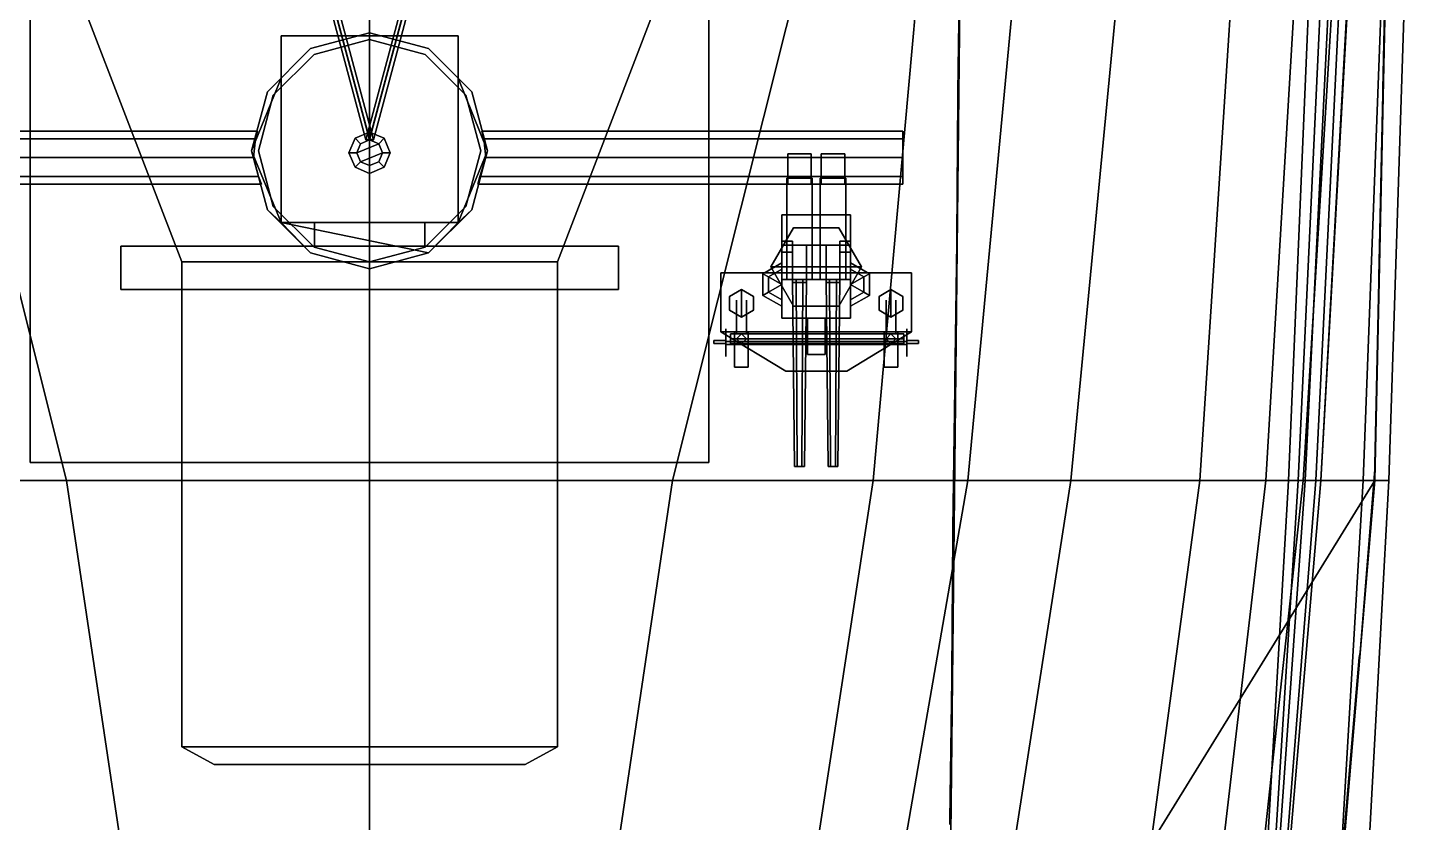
# Model space of a CAD drawing. Header units: millimetres. Extents: x -12 to 12, y -117 to 93.
# Drawn here: x -3.48 to 10.66, y -29.41 to -21.33 of the extents above; entities that cross this region are included whole.
import ezdxf

# ---------------------------------------------------------------- set-up
doc = ezdxf.new("R2010")
doc.units = ezdxf.units.MM
doc.header["$MEASUREMENT"] = 0
for name, color, linetype in [('barrel', 1, 'Continuous'), ('railings', 6, 'Continuous'), ('sleeve', 5, 'Continuous'), ('supersctucture', 3, 'Continuous'), ('turret', 2, 'Continuous')]:
    doc.layers.add(name, color=color, linetype=linetype)

msp = doc.modelspace()

# ---------------------------------------------------------------- linework, layer by layer
at = {"color": 2}
for points in [[(-5.5, -2.11, 28.78), (-5.46, -2.11, 28.74), (0, -22.46, 18.73), (-0.04, -22.47, 18.77)], [(-5.46, -2.11, 28.82), (-5.5, -2.11, 28.78), (-0.04, -22.47, 18.77), (0, -22.47, 18.81)], [(-5.46, -2.11, 28.74), (-5.42, -2.11, 28.78), (0.04, -22.47, 18.77), (0, -22.46, 18.73)], [(-5.42, -2.11, 28.78), (-5.46, -2.11, 28.82), (0, -22.47, 18.81), (0.04, -22.47, 18.77)], [(5.42, -2.11, 28.78), (5.46, -2.11, 28.74), (0, -22.46, 18.73), (-0.04, -22.47, 18.77)], [(5.46, -2.11, 28.82), (5.42, -2.11, 28.78), (-0.04, -22.47, 18.77), (0, -22.47, 18.81)], [(5.46, -2.11, 28.74), (5.5, -2.11, 28.78), (0.04, -22.47, 18.77), (0, -22.46, 18.73)], [(5.5, -2.11, 28.78), (5.46, -2.11, 28.82), (0, -22.47, 18.81), (0.04, -22.47, 18.77)]]:
    msp.add_3dface(points, dxfattribs=at)
for points in [[(0, -22.43, 18.86), (0, -2.15, 25.56), (0, -2.15, 25.63), (0, -22.43, 18.94)], [(0, -22.43, 18.94), (0, -2.15, 25.63), (0, -2.15, 25.56), (0, -22.43, 18.86)], [(0, -22.43, 18.94), (0, -2.35, 31.76), (0, -2.35, 31.69), (0, -22.43, 18.86)], [(0, -22.43, 18.86), (0, -2.35, 31.69), (0, -2.35, 31.76), (0, -22.43, 18.94)], [(-5.95, -16.72, -6.84), (-5.39, -16.72, -7.02), (-3.08, -25.93, -6.88), (-5.12, -25.93, -6.51)], [(0, -25.93, -7.11), (-3.08, -25.93, -6.88), (-5.39, -16.72, -7.02), (0, -16.72, -7.11)], [(0, -16.72, -7.11), (5.39, -16.72, -7.02), (3.08, -25.93, -6.88), (0, -25.93, -7.11)], [(5.12, -25.93, -6.51), (3.08, -25.93, -6.88), (5.39, -16.72, -7.02), (5.95, -16.72, -6.84)], [(6.08, -25.93, -6.11), (5.12, -25.93, -6.51), (5.95, -16.72, -6.84), (6.95, -16.72, -6.34)], [(7.13, -25.93, -5.56), (6.08, -25.93, -6.11), (6.95, -16.72, -6.34), (8.01, -16.72, -5.66)], [(8.44, -25.93, -4.42), (7.13, -25.93, -5.56), (8.01, -16.72, -5.66), (9.04, -16.72, -4.63)], [(9.11, -25.93, -3.36), (8.44, -25.93, -4.42), (9.04, -16.72, -4.63), (9.66, -16.72, -3.7)], [(9.49, -25.93, -2.42), (9.11, -25.93, -3.36), (9.66, -16.72, -3.7), (10.05, -16.72, -2.68)], [(10.1, -25.93, 4.67), (9.34, -25.93, 1.27), (9.73, -16.72, 1.37), (10.45, -16.72, 4.67)], [(9.34, -25.93, 1.27), (9.34, -25.93, 1.03), (9.73, -16.72, 1.13), (9.73, -16.72, 1.37)], [(9.34, -25.93, 1.03), (9.44, -25.93, 0.7), (9.87, -16.72, 0.7), (9.73, -16.72, 1.13)], [(9.44, -25.93, 0.7), (9.51, -25.93, 0.39), (9.96, -16.72, 0.39), (9.87, -16.72, 0.7)], [(9.67, -25.93, -1.25), (9.49, -25.93, -2.42), (10.05, -16.72, -2.68), (10.19, -16.72, -1.9)], [(9.51, -25.93, 0.39), (9.62, -25.93, -0.06), (10.07, -16.72, -0.06), (9.96, -16.72, 0.39)], [(9.62, -25.93, -0.06), (9.67, -25.93, -0.38), (10.18, -16.72, -0.83), (10.07, -16.72, -0.06)], [(9.67, -25.93, -0.38), (9.67, -25.93, -1.25), (10.19, -16.72, -1.44), (10.18, -16.72, -0.83)], [(9.67, -25.93, -1.25), (9.67, -25.93, -1.25), (10.19, -16.72, -1.9), (10.19, -16.72, -1.44)], [(10.36, -25.93, 5.57), (10.1, -25.93, 4.67), (10.45, -16.72, 4.67), (10.66, -16.72, 5.36)], [(10.22, -25.93, 6.17), (10.36, -25.93, 5.76), (10.66, -16.72, 5.76), (10.42, -16.72, 6.13)], [(10.36, -25.93, 5.76), (10.36, -25.93, 5.57), (10.66, -16.72, 5.36), (10.66, -16.72, 5.76)], [(-3.45, -19.7, 10.02), (-3.45, -19.7, 8.75), (-3.45, -25.75, 8.75), (-3.45, -25.75, 10.02)], [(1.91, -23.71, 10.02), (3.45, -19.7, 10.02), (-3.45, -19.7, 10.02), (-1.91, -23.71, 10.02)], [(-1.91, -23.71, 10.02), (-3.45, -19.7, 10.02), (-3.45, -25.75, 10.02), (-1.91, -25.75, 10.02)], [(3.45, -25.75, 10.02), (3.45, -19.7, 10.02), (1.91, -23.71, 10.02), (1.91, -25.75, 10.02)], [(3.45, -25.75, 8.75), (3.45, -19.7, 8.75), (3.45, -19.7, 10.02), (3.45, -25.75, 10.02)], [(-0.9, -21.41, 16.06), (-0.9, -21.41, 14.02), (-0.9, -23.31, 14.02), (-0.9, -23.31, 16.06)], [(0.9, -21.41, 16.06), (0.9, -21.41, 14.02), (-0.9, -21.41, 14.02), (-0.9, -21.41, 16.06)], [(-0.9, -23.31, 14.02), (-0.9, -21.41, 14.02), (0.9, -21.41, 14.02), (0.9, -23.31, 14.02)], [(0.9, -23.31, 16.06), (0.9, -21.41, 16.06), (-0.9, -21.41, 16.06), (-0.9, -23.31, 16.06)], [(0, -21.38, 12.07), (-0.6, -21.541, 12.07), (-0.6, -21.541, 14.02), (0, -21.38, 14.02)], [(0, -21.45, 10.02), (-0.565, -21.601, 10.02), (-0.565, -21.601, 12.07), (0, -21.45, 12.07)], [(0.112, -21.41, 14.02), (0, -21.38, 14.02), (-0.112, -21.41, 14.02)], [(0.6, -21.541, 12.07), (0, -21.38, 12.07), (0, -21.38, 14.02), (0.6, -21.541, 14.02)], [(0.565, -21.601, 10.02), (0, -21.45, 10.02), (0, -21.45, 12.07), (0.565, -21.601, 12.07)], [(0.9, -23.31, 14.02), (0.9, -21.41, 14.02), (0.9, -21.41, 16.06), (0.9, -23.31, 16.06)], [(-0.6, -21.541, 12.07), (-1.039, -21.98, 12.07), (-1.039, -21.98, 14.02), (-0.6, -21.541, 14.02)], [(-0.565, -21.601, 10.02), (-0.979, -22.015, 10.02), (-0.979, -22.015, 12.07), (-0.565, -21.601, 12.07)], [(0.979, -22.015, 10.02), (0.565, -21.601, 10.02), (0.565, -21.601, 12.07), (0.979, -22.015, 12.07)], [(1.039, -21.98, 12.07), (0.6, -21.541, 12.07), (0.6, -21.541, 14.02), (1.039, -21.98, 14.02)], [(-0.9, -21.841, 14.02), (-1.039, -21.98, 14.02), (-1.2, -22.58, 14.02)], [(-0.9, -23.31, 14.02), (-0.9, -21.841, 14.02), (-1.2, -22.58, 14.02)], [(1.2, -22.58, 14.02), (0.9, -21.841, 14.02), (0.9, -23.31, 14.02)], [(1.039, -21.98, 14.02), (0.9, -21.841, 14.02), (1.2, -22.58, 14.02)], [(-1.039, -21.98, 12.07), (-1.2, -22.58, 12.07), (-1.2, -22.58, 14.02), (-1.039, -21.98, 14.02)], [(-0.979, -22.015, 10.02), (-1.13, -22.58, 10.02), (-1.13, -22.58, 12.07), (-0.979, -22.015, 12.07)], [(1.13, -22.58, 10.02), (0.979, -22.015, 10.02), (0.979, -22.015, 12.07), (1.13, -22.58, 12.07)], [(1.2, -22.58, 12.07), (1.039, -21.98, 12.07), (1.039, -21.98, 14.02), (1.2, -22.58, 14.02)], [(-1.14, -22.38, 13.5), (-1.16, -22.459, 13.309), (-5.42, -22.459, 13.309), (-5.42, -22.38, 13.5)], [(-1.16, -22.459, 13.691), (-1.14, -22.38, 13.5), (-5.42, -22.38, 13.5), (-5.42, -22.459, 13.691)], [(-1.16, -22.459, 13.309), (-1.18, -22.65, 13.23), (-5.42, -22.65, 13.23), (-5.42, -22.459, 13.309)], [(-1.18, -22.65, 13.77), (-1.16, -22.459, 13.691), (-5.42, -22.459, 13.691), (-5.42, -22.65, 13.77)], [(-0.148, -22.452, 17.2), (-0.21, -22.6, 17.2), (-0.13, -22.6, 22.01), (-0.092, -22.508, 22.01)], [(-0.148, -22.452, 16.06), (-0.21, -22.6, 16.06), (-0.21, -22.6, 17.2), (-0.148, -22.452, 17.2)], [(0, -22.39, 17.2), (-0.148, -22.452, 17.2), (-0.092, -22.508, 22.01), (0, -22.47, 22.01)], [(0, -22.39, 16.06), (-0.148, -22.452, 16.06), (-0.148, -22.452, 17.2), (0, -22.39, 17.2)], [(-0.13, -22.6, 22.01), (0.092, -22.508, 22.01), (0, -22.47, 22.01), (-0.092, -22.508, 22.01)], [(0.148, -22.452, 17.2), (0, -22.39, 17.2), (0, -22.47, 22.01), (0.092, -22.508, 22.01)], [(0.148, -22.452, 16.06), (0, -22.39, 16.06), (0, -22.39, 17.2), (0.148, -22.452, 17.2)], [(0.21, -22.6, 17.2), (0.148, -22.452, 17.2), (0.092, -22.508, 22.01), (0.13, -22.6, 22.01)], [(0.21, -22.6, 16.06), (0.148, -22.452, 16.06), (0.148, -22.452, 17.2), (0.21, -22.6, 17.2)], [(1.14, -22.38, 13.5), (1.16, -22.459, 13.691), (5.42, -22.459, 13.691), (5.42, -22.38, 13.5)], [(1.16, -22.459, 13.309), (1.14, -22.38, 13.5), (5.42, -22.38, 13.5), (5.42, -22.459, 13.309)], [(1.16, -22.459, 13.691), (1.18, -22.65, 13.77), (5.42, -22.65, 13.77), (5.42, -22.459, 13.691)], [(1.18, -22.65, 13.23), (1.16, -22.459, 13.309), (5.42, -22.459, 13.309), (5.42, -22.65, 13.23)], [(5.42, -22.459, 13.691), (5.42, -22.92, 13.5), (5.42, -22.841, 13.309), (5.42, -22.38, 13.5)], [(5.42, -22.38, 13.5), (5.42, -22.841, 13.309), (5.42, -22.65, 13.23), (5.42, -22.459, 13.309)], [(5.42, -22.65, 13.77), (5.42, -22.841, 13.691), (5.42, -22.92, 13.5), (5.42, -22.459, 13.691)], [(-1.2, -22.58, 12.07), (-1.039, -23.18, 12.07), (-1.039, -23.18, 14.02), (-1.2, -22.58, 14.02)], [(-0.9, -23.31, 14.02), (-1.2, -22.58, 14.02), (-1.039, -23.18, 14.02)], [(-1.13, -22.58, 10.02), (-0.979, -23.145, 10.02), (-0.979, -23.145, 12.07), (-1.13, -22.58, 12.07)], [(-0.21, -22.6, 17.2), (-0.148, -22.748, 17.2), (-0.092, -22.692, 22.01), (-0.13, -22.6, 22.01)], [(-0.21, -22.6, 16.06), (-0.148, -22.748, 16.06), (-0.148, -22.748, 17.2), (-0.21, -22.6, 17.2)], [(-0.092, -22.692, 22.01), (0.13, -22.6, 22.01), (0.092, -22.508, 22.01), (-0.13, -22.6, 22.01)], [(0, -22.73, 22.01), (0.092, -22.692, 22.01), (0.13, -22.6, 22.01), (-0.092, -22.692, 22.01)], [(0.148, -22.748, 17.2), (0.21, -22.6, 17.2), (0.13, -22.6, 22.01), (0.092, -22.692, 22.01)], [(0.148, -22.748, 16.06), (0.21, -22.6, 16.06), (0.21, -22.6, 17.2), (0.148, -22.748, 17.2)], [(1.039, -23.18, 14.02), (1.2, -22.58, 14.02), (0.9, -23.31, 14.02)], [(0.979, -23.145, 10.02), (1.13, -22.58, 10.02), (1.13, -22.58, 12.07), (0.979, -23.145, 12.07)], [(1.039, -23.18, 12.07), (1.2, -22.58, 12.07), (1.2, -22.58, 14.02), (1.039, -23.18, 14.02)], [(-1.18, -22.65, 13.23), (-1.13, -22.841, 13.309), (-5.42, -22.841, 13.309), (-5.42, -22.65, 13.23)], [(-1.13, -22.841, 13.691), (-1.18, -22.65, 13.77), (-5.42, -22.65, 13.77), (-5.42, -22.841, 13.691)], [(-0.148, -22.748, 17.2), (0, -22.81, 17.2), (0, -22.73, 22.01), (-0.092, -22.692, 22.01)], [(-0.148, -22.748, 16.06), (0, -22.81, 16.06), (0, -22.81, 17.2), (-0.148, -22.748, 17.2)], [(0, -22.81, 17.2), (0.148, -22.748, 17.2), (0.092, -22.692, 22.01), (0, -22.73, 22.01)], [(0, -22.81, 16.06), (0.148, -22.748, 16.06), (0.148, -22.748, 17.2), (0, -22.81, 17.2)], [(1.18, -22.65, 13.77), (1.12, -22.841, 13.691), (5.42, -22.841, 13.691), (5.42, -22.65, 13.77)], [(1.12, -22.841, 13.309), (1.18, -22.65, 13.23), (5.42, -22.65, 13.23), (5.42, -22.841, 13.309)], [(-1.13, -22.841, 13.309), (-1.1, -22.92, 13.5), (-5.42, -22.92, 13.5), (-5.42, -22.841, 13.309)], [(-1.1, -22.92, 13.5), (-1.13, -22.841, 13.691), (-5.42, -22.841, 13.691), (-5.42, -22.92, 13.5)], [(1.12, -22.841, 13.691), (1.1, -22.92, 13.5), (5.42, -22.92, 13.5), (5.42, -22.841, 13.691)], [(1.1, -22.92, 13.5), (1.12, -22.841, 13.309), (5.42, -22.841, 13.309), (5.42, -22.92, 13.5)], [(-1.039, -23.18, 12.07), (-0.6, -23.619, 12.07), (-0.6, -23.619, 14.02), (-1.039, -23.18, 14.02)], [(-0.9, -23.31, 14.02), (-1.039, -23.18, 14.02), (-0.6, -23.619, 14.02)], [(-0.979, -23.145, 10.02), (-0.565, -23.559, 10.02), (-0.565, -23.559, 12.07), (-0.979, -23.145, 12.07)], [(0.565, -23.559, 10.02), (0.979, -23.145, 10.02), (0.979, -23.145, 12.07), (0.565, -23.559, 12.07)], [(0.6, -23.619, 12.07), (1.039, -23.18, 12.07), (1.039, -23.18, 14.02), (0.6, -23.619, 14.02)], [(0.6, -23.619, 14.02), (1.039, -23.18, 14.02), (0.9, -23.31, 14.02)], [(-0.9, -23.31, 16.06), (-0.9, -23.31, 14.02), (0.9, -23.31, 14.02), (0.9, -23.31, 16.06)], [(-0.6, -23.619, 14.02), (0, -23.78, 14.02), (0.6, -23.619, 14.02), (-0.9, -23.31, 14.02)], [(-0.9, -23.31, 14.02), (0.6, -23.619, 14.02), (0.9, -23.31, 14.02), (-0.9, -23.31, 14.02)], [(0.56, -23.31, 15.82), (-0.56, -23.31, 15.82), (-0.56, -23.55, 15.82), (0.56, -23.55, 15.82)], [(0.56, -23.55, 14.33), (-0.56, -23.55, 14.33), (-0.56, -23.31, 14.33), (0.56, -23.31, 14.33)], [(-0.56, -23.31, 15.82), (-0.56, -23.31, 14.33), (-0.56, -23.55, 14.33), (-0.56, -23.55, 15.82)], [(0.56, -23.55, 15.82), (0.56, -23.55, 14.33), (0.56, -23.31, 14.33), (0.56, -23.31, 15.82)], [(-2.53, -23.55, 16.21), (-2.53, -23.55, 14.15), (-2.53, -23.99, 14.15), (-2.53, -23.99, 16.21)], [(2.53, -23.55, 16.21), (2.53, -23.55, 14.15), (-2.53, -23.55, 14.15), (-2.53, -23.55, 16.21)], [(-2.53, -23.99, 14.15), (-2.53, -23.55, 14.15), (2.53, -23.55, 14.15), (2.53, -23.99, 14.15)], [(2.53, -23.99, 16.21), (2.53, -23.55, 16.21), (-2.53, -23.55, 16.21), (-2.53, -23.99, 16.21)], [(-0.565, -23.559, 10.02), (0, -23.71, 10.02), (0, -23.71, 12.07), (-0.565, -23.559, 12.07)], [(0, -23.71, 10.02), (0.565, -23.559, 10.02), (0.565, -23.559, 12.07), (0, -23.71, 12.07)], [(2.53, -23.99, 14.15), (2.53, -23.55, 14.15), (2.53, -23.55, 16.21), (2.53, -23.99, 16.21)], [(1.91, -25.75, 11.35), (1.91, -23.71, 11.35), (-1.91, -23.71, 11.35), (-1.91, -25.75, 11.35)], [(-1.91, -23.71, 11.35), (-1.91, -23.71, 10.02), (-1.91, -25.75, 10.02), (-1.91, -25.75, 11.35)], [(1.91, -23.71, 11.35), (1.91, -23.71, 10.02), (-1.91, -23.71, 10.02), (-1.91, -23.71, 11.35)], [(-0.6, -23.619, 12.07), (0, -23.78, 12.07), (0, -23.78, 14.02), (-0.6, -23.619, 14.02)], [(0, -23.78, 12.07), (0.6, -23.619, 12.07), (0.6, -23.619, 14.02), (0, -23.78, 14.02)], [(1.91, -25.75, 10.02), (1.91, -23.71, 10.02), (1.91, -23.71, 11.35), (1.91, -25.75, 11.35)], [(-2.53, -23.99, 16.21), (-2.53, -23.99, 14.15), (2.53, -23.99, 14.15), (2.53, -23.99, 16.21)], [(-3.45, -25.75, 10.02), (-3.45, -25.75, 8.75), (-1.91, -25.75, 8.75), (-1.91, -25.75, 10.02)], [(-1.91, -25.75, 11.35), (-1.91, -25.75, 8.75), (-1.91, -28.64, 8.75), (-1.91, -28.64, 11.35)], [(1.91, -25.75, 11.35), (1.91, -25.75, 8.75), (-1.91, -25.75, 8.75), (-1.91, -25.75, 11.35)], [(1.91, -28.64, 11.35), (1.91, -25.75, 11.35), (-1.91, -25.75, 11.35), (-1.91, -28.64, 11.35)], [(1.91, -25.75, 10.02), (1.91, -25.75, 8.75), (3.45, -25.75, 8.75), (3.45, -25.75, 10.02)], [(1.91, -28.64, 8.75), (1.91, -25.75, 8.75), (1.91, -25.75, 11.35), (1.91, -28.64, 11.35)], [(-5.12, -25.93, -6.51), (-3.08, -25.93, -6.88), (-1.73, -34.99, -6.88), (-3.73, -34.99, -6.39)], [(0, -34.99, -7.11), (-1.73, -34.99, -6.88), (-3.08, -25.93, -6.88), (0, -25.93, -7.11)], [(0, -25.93, -7.11), (3.08, -25.93, -6.88), (1.73, -34.99, -6.88), (0, -34.99, -7.11)], [(3.73, -34.99, -6.39), (1.73, -34.99, -6.88), (3.08, -25.93, -6.88), (5.12, -25.93, -6.51)], [(4.51, -34.99, -6.11), (3.73, -34.99, -6.39), (5.12, -25.93, -6.51), (6.08, -25.93, -6.11)], [(5.72, -34.99, -5.46), (4.51, -34.99, -6.11), (6.08, -25.93, -6.11), (7.13, -25.93, -5.56)], [(7.22, -34.99, -4.42), (5.72, -34.99, -5.46), (7.13, -25.93, -5.56), (8.44, -25.93, -4.42)], [(8.05, -34.99, -3.36), (7.22, -34.99, -4.42), (8.44, -25.93, -4.42), (9.11, -25.93, -3.36)], [(8.51, -34.99, -2.42), (8.05, -34.99, -3.36), (9.11, -25.93, -3.36), (9.49, -25.93, -2.42)], [(8.9, -34.99, -0.78), (8.51, -34.99, -2.42), (9.49, -25.93, -2.42), (9.67, -25.93, -1.25)], [(9.57, -34.99, 4.67), (8.82, -34.99, 1.34), (9.34, -25.93, 1.27), (10.1, -25.93, 4.67)], [(8.82, -34.99, 1.34), (8.82, -34.99, 1.03), (9.34, -25.93, 1.03), (9.34, -25.93, 1.27)], [(8.82, -34.99, 1.03), (8.87, -34.99, 0.7), (9.44, -25.93, 0.7), (9.34, -25.93, 1.03)], [(8.87, -34.99, 0.7), (8.9, -34.99, 0.39), (9.62, -25.93, -0.06), (9.51, -25.93, 0.39)], [(8.87, -34.99, 0.7), (8.87, -34.99, 0.7), (9.51, -25.93, 0.39), (9.44, -25.93, 0.7)], [(8.9, -34.99, -0.05), (8.9, -34.99, -0.78), (9.67, -25.93, -1.25), (9.67, -25.93, -0.38)], [(8.9, -34.99, 0.39), (8.9, -34.99, -0.05), (9.67, -25.93, -0.38), (9.62, -25.93, -0.06)], [(9.45, -34.99, 6.25), (9.87, -34.99, 5.92), (10.36, -25.93, 5.76), (10.22, -25.93, 6.17)], [(9.87, -34.99, 5.72), (9.57, -34.99, 4.67), (10.1, -25.93, 4.67), (10.36, -25.93, 5.57)], [(9.87, -34.99, 5.92), (9.87, -34.99, 5.72), (10.36, -25.93, 5.57), (10.36, -25.93, 5.76)], [(-1.91, -28.64, 11.35), (-1.91, -28.64, 8.75), (-1.58, -28.82, 8.75), (-1.58, -28.82, 11.35)], [(1.58, -28.82, 11.35), (1.91, -28.64, 11.35), (-1.91, -28.64, 11.35), (-1.58, -28.82, 11.35)], [(1.58, -28.82, 8.75), (1.91, -28.64, 8.75), (1.91, -28.64, 11.35), (1.58, -28.82, 11.35)], [(-1.58, -28.82, 11.35), (-1.58, -28.82, 8.75), (1.58, -28.82, 8.75), (1.58, -28.82, 11.35)]]:
    msp.add_3dface(points)
at = {"layer": 'barrel'}
for points in [[(4.335, -23.89, 10.341), (4.3, -23.89, 10.28), (4.32, -25.79, 10.28), (4.345, -25.79, 10.323)], [(4.3, -23.89, 10.28), (4.335, -23.89, 10.219), (4.345, -25.79, 10.237), (4.32, -25.79, 10.28)], [(4.405, -23.89, 10.341), (4.335, -23.89, 10.341), (4.345, -25.79, 10.323), (4.395, -25.79, 10.323)], [(4.335, -23.89, 10.219), (4.405, -23.89, 10.219), (4.395, -25.79, 10.237), (4.345, -25.79, 10.237)], [(4.44, -23.89, 10.28), (4.405, -23.89, 10.341), (4.395, -25.79, 10.323), (4.42, -25.79, 10.28)], [(4.405, -23.89, 10.219), (4.44, -23.89, 10.28), (4.42, -25.79, 10.28), (4.395, -25.79, 10.237)], [(4.675, -23.89, 10.341), (4.64, -23.89, 10.28), (4.66, -25.79, 10.28), (4.685, -25.79, 10.323)], [(4.64, -23.89, 10.28), (4.675, -23.89, 10.219), (4.685, -25.79, 10.237), (4.66, -25.79, 10.28)], [(4.745, -23.89, 10.341), (4.675, -23.89, 10.341), (4.685, -25.79, 10.323), (4.735, -25.79, 10.323)], [(4.675, -23.89, 10.219), (4.745, -23.89, 10.219), (4.735, -25.79, 10.237), (4.685, -25.79, 10.237)], [(4.78, -23.89, 10.28), (4.745, -23.89, 10.341), (4.735, -25.79, 10.323), (4.76, -25.79, 10.28)], [(4.745, -23.89, 10.219), (4.78, -23.89, 10.28), (4.76, -25.79, 10.28), (4.735, -25.79, 10.237)], [(4.395, -25.79, 10.323), (4.345, -25.79, 10.323), (4.32, -25.79, 10.28), (4.42, -25.79, 10.28)], [(4.42, -25.79, 10.28), (4.32, -25.79, 10.28), (4.345, -25.79, 10.237), (4.395, -25.79, 10.237)], [(4.76, -25.79, 10.28), (4.66, -25.79, 10.28), (4.685, -25.79, 10.237), (4.735, -25.79, 10.237)], [(4.735, -25.79, 10.323), (4.685, -25.79, 10.323), (4.66, -25.79, 10.28), (4.76, -25.79, 10.28)]]:
    msp.add_3dface(points, dxfattribs=at)
at = {"layer": 'railings'}
for points in [[(10.34, -20.09, 6.75), (10.34, -20.09, 6.8), (10.3, -21.95, 6.81), (10.3, -21.95, 6.76)], [(10.3, -21.95, 6.76), (10.3, -21.95, 6.81), (10.34, -20.09, 6.8), (10.34, -20.09, 6.75)], [(10.3, -21.95, 7.28), (10.3, -21.95, 7.33), (10.34, -20.09, 7.32), (10.34, -20.09, 7.27)], [(10.34, -20.09, 7.27), (10.34, -20.09, 7.32), (10.3, -21.95, 7.33), (10.3, -21.95, 7.28)], [(6, -20.55, 9.27), (6, -20.55, 9.32), (5.98, -21.98, 9.32), (5.98, -21.98, 9.27)], [(5.98, -21.98, 9.27), (5.98, -21.98, 9.32), (6, -20.55, 9.32), (6, -20.55, 9.27)], [(5.98, -21.98, 9.79), (5.98, -21.98, 9.84), (6, -20.55, 9.84), (6, -20.55, 9.79)], [(6, -20.55, 9.79), (6, -20.55, 9.84), (5.98, -21.98, 9.84), (5.98, -21.98, 9.79)], [(5.97, -23.46, 9.27), (5.97, -23.46, 9.32), (5.98, -22.03, 9.32), (5.98, -22.03, 9.27)], [(5.98, -22.03, 9.27), (5.98, -22.03, 9.32), (5.97, -23.46, 9.32), (5.97, -23.46, 9.27)], [(5.98, -22.03, 9.79), (5.98, -22.03, 9.84), (5.97, -23.46, 9.84), (5.97, -23.46, 9.79)], [(5.97, -23.46, 9.79), (5.97, -23.46, 9.84), (5.98, -22.03, 9.84), (5.98, -22.03, 9.79)], [(5.98, -22.03, 9.84), (5.98, -21.98, 9.84), (5.98, -21.98, 8.75), (5.98, -22.03, 8.75)], [(5.98, -22.03, 8.75), (5.98, -21.98, 8.75), (5.98, -21.98, 9.84), (5.98, -22.03, 9.84)], [(10.3, -22, 6.76), (10.3, -22, 6.81), (10.26, -23.86, 6.82), (10.26, -23.86, 6.77)], [(10.26, -23.86, 6.77), (10.26, -23.86, 6.82), (10.3, -22, 6.81), (10.3, -22, 6.76)], [(10.26, -23.86, 7.29), (10.26, -23.86, 7.34), (10.3, -22, 7.33), (10.3, -22, 7.28)], [(10.3, -22, 7.28), (10.3, -22, 7.33), (10.26, -23.86, 7.34), (10.26, -23.86, 7.29)], [(10.3, -22, 7.33), (10.3, -21.95, 7.33), (10.3, -21.95, 6.15), (10.3, -22, 6.15)], [(10.3, -22, 6.15), (10.3, -21.95, 6.15), (10.3, -21.95, 7.33), (10.3, -22, 7.33)], [(5.97, -23.51, 8.75), (5.97, -23.46, 8.75), (5.97, -23.46, 9.84), (5.97, -23.51, 9.84)], [(5.97, -23.51, 9.84), (5.97, -23.46, 9.84), (5.97, -23.46, 8.75), (5.97, -23.51, 8.75)], [(5.97, -23.51, 9.27), (5.97, -23.51, 9.32), (5.95, -24.94, 9.32), (5.95, -24.94, 9.27)], [(5.95, -24.94, 9.27), (5.95, -24.94, 9.32), (5.97, -23.51, 9.32), (5.97, -23.51, 9.27)], [(5.95, -24.94, 9.79), (5.95, -24.94, 9.84), (5.97, -23.51, 9.84), (5.97, -23.51, 9.79)], [(5.97, -23.51, 9.79), (5.97, -23.51, 9.84), (5.95, -24.94, 9.84), (5.95, -24.94, 9.79)], [(10.26, -23.91, 6.16), (10.26, -23.86, 6.16), (10.26, -23.86, 7.34), (10.26, -23.91, 7.34)], [(10.26, -23.91, 7.34), (10.26, -23.86, 7.34), (10.26, -23.86, 6.16), (10.26, -23.91, 6.16)], [(10.22, -25.77, 6.77), (10.22, -25.77, 6.82), (10.26, -23.91, 6.82), (10.26, -23.91, 6.77)], [(10.26, -23.91, 6.77), (10.26, -23.91, 6.82), (10.22, -25.77, 6.82), (10.22, -25.77, 6.77)], [(10.26, -23.91, 7.29), (10.26, -23.91, 7.34), (10.22, -25.77, 7.34), (10.22, -25.77, 7.29)], [(10.22, -25.77, 7.29), (10.22, -25.77, 7.34), (10.26, -23.91, 7.34), (10.26, -23.91, 7.29)], [(5.93, -26.42, 9.27), (5.93, -26.42, 9.32), (5.95, -24.99, 9.32), (5.95, -24.99, 9.27)], [(5.95, -24.99, 9.27), (5.95, -24.99, 9.32), (5.93, -26.42, 9.32), (5.93, -26.42, 9.27)], [(5.95, -24.99, 9.79), (5.95, -24.99, 9.84), (5.93, -26.42, 9.84), (5.93, -26.42, 9.79)], [(5.93, -26.42, 9.79), (5.93, -26.42, 9.84), (5.95, -24.99, 9.84), (5.95, -24.99, 9.79)], [(5.95, -24.99, 9.84), (5.95, -24.94, 9.84), (5.95, -24.94, 8.75), (5.95, -24.99, 8.75)], [(5.95, -24.99, 8.75), (5.95, -24.94, 8.75), (5.95, -24.94, 9.84), (5.95, -24.99, 9.84)], [(10.07, -27.68, 6.79), (10.07, -27.68, 6.84), (10.22, -25.82, 6.82), (10.22, -25.82, 6.77)], [(10.22, -25.82, 6.77), (10.22, -25.82, 6.82), (10.07, -27.68, 6.84), (10.07, -27.68, 6.79)], [(10.22, -25.82, 7.29), (10.22, -25.82, 7.34), (10.07, -27.68, 7.36), (10.07, -27.68, 7.31)], [(10.07, -27.68, 7.31), (10.07, -27.68, 7.36), (10.22, -25.82, 7.34), (10.22, -25.82, 7.29)], [(10.22, -25.82, 6.16), (10.22, -25.77, 6.16), (10.22, -25.77, 7.34), (10.22, -25.82, 7.34)], [(10.22, -25.82, 7.34), (10.22, -25.77, 7.34), (10.22, -25.77, 6.16), (10.22, -25.82, 6.16)], [(5.93, -26.47, 8.75), (5.93, -26.42, 8.75), (5.93, -26.42, 9.84), (5.93, -26.47, 9.84)], [(5.93, -26.47, 9.84), (5.93, -26.42, 9.84), (5.93, -26.42, 8.75), (5.93, -26.47, 8.75)], [(5.93, -26.47, 9.27), (5.93, -26.47, 9.32), (5.92, -27.9, 9.32), (5.92, -27.9, 9.27)], [(5.92, -27.9, 9.27), (5.92, -27.9, 9.32), (5.93, -26.47, 9.32), (5.93, -26.47, 9.27)], [(5.92, -27.9, 9.79), (5.92, -27.9, 9.84), (5.93, -26.47, 9.84), (5.93, -26.47, 9.79)], [(5.93, -26.47, 9.79), (5.93, -26.47, 9.84), (5.92, -27.9, 9.84), (5.92, -27.9, 9.79)], [(10.06, -27.73, 6.18), (10.07, -27.68, 6.18), (10.07, -27.68, 7.36), (10.06, -27.73, 7.36)], [(10.06, -27.73, 7.36), (10.07, -27.68, 7.36), (10.07, -27.68, 6.18), (10.06, -27.73, 6.18)], [(9.9, -29.59, 6.81), (9.9, -29.59, 6.86), (10.06, -27.73, 6.84), (10.06, -27.73, 6.79)], [(10.06, -27.73, 6.79), (10.06, -27.73, 6.84), (9.9, -29.59, 6.86), (9.9, -29.59, 6.81)], [(10.06, -27.73, 7.31), (10.06, -27.73, 7.36), (9.9, -29.59, 7.38), (9.9, -29.59, 7.33)], [(9.9, -29.59, 7.33), (9.9, -29.59, 7.38), (10.06, -27.73, 7.36), (10.06, -27.73, 7.31)], [(5.9, -29.38, 9.27), (5.9, -29.38, 9.32), (5.92, -27.95, 9.32), (5.92, -27.95, 9.27)], [(5.92, -27.95, 9.27), (5.92, -27.95, 9.32), (5.9, -29.38, 9.32), (5.9, -29.38, 9.27)], [(5.92, -27.95, 9.79), (5.92, -27.95, 9.84), (5.9, -29.38, 9.84), (5.9, -29.38, 9.79)], [(5.9, -29.38, 9.79), (5.9, -29.38, 9.84), (5.92, -27.95, 9.84), (5.92, -27.95, 9.79)], [(5.92, -27.95, 9.84), (5.92, -27.9, 9.84), (5.92, -27.9, 8.75), (5.92, -27.95, 8.75)], [(5.92, -27.95, 8.75), (5.92, -27.9, 8.75), (5.92, -27.9, 9.84), (5.92, -27.95, 9.84)], [(5.9, -29.43, 8.75), (5.9, -29.38, 8.75), (5.9, -29.38, 9.84), (5.9, -29.43, 9.84)], [(5.9, -29.43, 9.84), (5.9, -29.38, 9.84), (5.9, -29.38, 8.75), (5.9, -29.43, 8.75)]]:
    msp.add_3dface(points, dxfattribs=at)
at = {"layer": 'sleeve'}
for points in [[(4.49, -22.61, 10.09), (4.49, -22.92, 10.09), (4.25, -22.92, 10.09), (4.25, -22.61, 10.09)], [(4.25, -22.61, 10.4), (4.25, -22.92, 10.4), (4.49, -22.92, 10.4), (4.49, -22.61, 10.4)], [(4.49, -22.61, 10.4), (4.49, -22.61, 10.09), (4.25, -22.61, 10.09), (4.25, -22.61, 10.4)], [(4.25, -22.61, 10.09), (4.25, -22.92, 10.09), (4.25, -22.92, 10.4), (4.25, -22.61, 10.4)], [(4.49, -22.92, 10.4), (4.49, -22.92, 10.09), (4.49, -22.61, 10.09), (4.49, -22.61, 10.4)], [(4.83, -22.61, 10.09), (4.83, -22.92, 10.09), (4.59, -22.92, 10.09), (4.59, -22.61, 10.09)], [(4.59, -22.61, 10.09), (4.59, -22.92, 10.09), (4.59, -22.92, 10.4), (4.59, -22.61, 10.4)], [(4.83, -22.61, 10.4), (4.83, -22.61, 10.09), (4.59, -22.61, 10.09), (4.59, -22.61, 10.4)], [(4.59, -22.61, 10.4), (4.59, -22.92, 10.4), (4.83, -22.92, 10.4), (4.83, -22.61, 10.4)], [(4.83, -22.92, 10.4), (4.83, -22.92, 10.09), (4.83, -22.61, 10.09), (4.83, -22.61, 10.4)], [(4.5, -22.86, 10.47), (4.5, -22.86, 10.15), (4.24, -22.86, 10.15), (4.24, -22.86, 10.47)], [(4.5, -22.86, 10.15), (4.5, -23.89, 10.15), (4.24, -23.89, 10.15), (4.24, -22.86, 10.15)], [(4.24, -22.86, 10.47), (4.24, -23.89, 10.47), (4.5, -23.89, 10.47), (4.5, -22.86, 10.47)], [(4.24, -22.86, 10.15), (4.24, -23.89, 10.15), (4.24, -23.89, 10.47), (4.24, -22.86, 10.47)], [(4.5, -23.89, 10.47), (4.5, -23.89, 10.15), (4.5, -22.86, 10.15), (4.5, -22.86, 10.47)], [(4.58, -22.86, 10.47), (4.58, -23.89, 10.47), (4.84, -23.89, 10.47), (4.84, -22.86, 10.47)], [(4.58, -22.86, 10.15), (4.58, -23.89, 10.15), (4.58, -23.89, 10.47), (4.58, -22.86, 10.47)], [(4.84, -22.86, 10.47), (4.84, -22.86, 10.15), (4.58, -22.86, 10.15), (4.58, -22.86, 10.47)], [(4.84, -22.86, 10.15), (4.84, -23.89, 10.15), (4.58, -23.89, 10.15), (4.58, -22.86, 10.15)], [(4.84, -23.89, 10.47), (4.84, -23.89, 10.15), (4.84, -22.86, 10.15), (4.84, -22.86, 10.47)], [(4.25, -22.92, 10.15), (4.25, -22.92, 10.09), (4.49, -22.92, 10.09), (4.49, -22.92, 10.15)], [(4.59, -22.92, 10.15), (4.59, -22.92, 10.09), (4.83, -22.92, 10.09), (4.83, -22.92, 10.15)], [(4.89, -23.23, 10.15), (4.89, -23.23, 9.96), (4.19, -23.23, 9.96), (4.19, -23.23, 10.15)], [(4.19, -23.23, 10.15), (4.19, -23.54, 10.15), (4.89, -23.54, 10.15), (4.89, -23.23, 10.15)], [(4.19, -23.23, 9.96), (4.19, -23.54, 9.74), (4.19, -23.54, 10.15), (4.19, -23.23, 10.15)], [(4.89, -23.23, 9.96), (4.89, -23.54, 9.74), (4.19, -23.54, 9.74), (4.19, -23.23, 9.96)], [(4.89, -23.54, 10.15), (4.89, -23.54, 9.74), (4.89, -23.23, 9.96), (4.89, -23.23, 10.15)], [(4.19, -23.54, 10.15), (4.19, -23.54, 9.74), (4.89, -23.54, 9.74), (4.89, -23.54, 10.15)], [(4.44, -23.54, 9.74), (4.44, -23.92, 9.74), (4.3, -23.92, 9.74), (4.3, -23.54, 9.74)], [(4.3, -23.54, 9.74), (4.3, -23.92, 9.74), (4.3, -23.92, 10.15), (4.3, -23.54, 10.15)], [(4.44, -23.92, 10.15), (4.44, -23.92, 9.74), (4.44, -23.54, 9.74), (4.44, -23.54, 10.15)], [(4.78, -23.54, 9.74), (4.78, -23.92, 9.74), (4.64, -23.92, 9.74), (4.64, -23.54, 9.74)], [(4.64, -23.54, 9.74), (4.64, -23.92, 9.74), (4.64, -23.92, 10.15), (4.64, -23.54, 10.15)], [(4.78, -23.92, 10.15), (4.78, -23.92, 9.74), (4.78, -23.54, 9.74), (4.78, -23.54, 10.15)], [(4.24, -23.89, 10.47), (4.24, -23.89, 10.15), (4.5, -23.89, 10.15), (4.5, -23.89, 10.47)], [(4.3, -23.89, 10.15), (4.3, -23.92, 10.15), (4.44, -23.92, 10.15), (4.44, -23.89, 10.15)], [(4.3, -23.92, 10.15), (4.3, -23.92, 9.74), (4.44, -23.92, 9.74), (4.44, -23.92, 10.15)], [(4.58, -23.89, 10.47), (4.58, -23.89, 10.15), (4.84, -23.89, 10.15), (4.84, -23.89, 10.47)], [(4.64, -23.89, 10.15), (4.64, -23.92, 10.15), (4.78, -23.92, 10.15), (4.78, -23.89, 10.15)], [(4.64, -23.92, 10.15), (4.64, -23.92, 9.74), (4.78, -23.92, 9.74), (4.78, -23.92, 10.15)]]:
    msp.add_3dface(points, dxfattribs=at)
at = {"layer": 'supersctucture'}
for points in [[(-6.13, -9.15, 8.75), (-5.87, -32.98, 8.75), (5.87, -32.98, 8.75), (6.13, -9.15, 8.75)], [(5.87, -32.98, 8.75), (5.87, -32.98, 6.18), (6.13, -9.15, 6.09), (6.13, -9.15, 8.75)], [(5.87, -32.98, 6.18), (10.22, -25.93, 6.17), (10.42, -16.72, 6.13), (6.13, -9.15, 6.09)], [(5.87, -32.98, 6.18), (9.45, -34.99, 6.25), (10.22, -25.93, 6.17), (5.87, -32.98, 6.18)]]:
    msp.add_3dface(points, dxfattribs=at)
at = {"layer": 'turret'}
for points in [[(4.31, -23.362, 8.75), (4.08, -23.76, 8.75), (4.08, -23.76, 8.95), (4.31, -23.362, 8.95)], [(4.77, -23.362, 8.95), (4.31, -23.362, 8.95), (4.08, -23.76, 8.95), (5, -23.76, 8.95)], [(4.77, -23.362, 8.75), (4.31, -23.362, 8.75), (4.31, -23.362, 8.95), (4.77, -23.362, 8.95)], [(5, -23.76, 8.75), (4.77, -23.362, 8.75), (4.77, -23.362, 8.95), (5, -23.76, 8.95)], [(4.19, -23.5, 10.01), (4.19, -23.89, 10.01), (4.3, -23.89, 10.01), (4.3, -23.5, 10.01)], [(4.3, -23.5, 10.01), (4.3, -23.61, 9.67), (4.19, -23.61, 9.67), (4.19, -23.5, 10.01)], [(4.19, -23.61, 9.67), (4.19, -23.89, 9.67), (4.19, -23.89, 10.01), (4.19, -23.5, 10.01)], [(4.3, -23.89, 10.01), (4.3, -23.89, 9.67), (4.3, -23.61, 9.67), (4.3, -23.5, 10.01)], [(4.78, -23.5, 10.01), (4.78, -23.89, 10.01), (4.89, -23.89, 10.01), (4.89, -23.5, 10.01)], [(4.89, -23.5, 10.01), (4.89, -23.61, 9.67), (4.78, -23.61, 9.67), (4.78, -23.5, 10.01)], [(4.78, -23.61, 9.67), (4.78, -23.89, 9.67), (4.78, -23.89, 10.01), (4.78, -23.5, 10.01)], [(4.89, -23.89, 10.01), (4.89, -23.89, 9.67), (4.89, -23.61, 9.67), (4.89, -23.5, 10.01)], [(3.999, -23.83, 9.58), (4.19, -23.72, 9.58), (4.19, -23.72, 9.21), (3.999, -23.83, 9.21)], [(4.19, -23.784, 9.736), (4.19, -23.72, 9.58), (3.999, -23.83, 9.58), (4.055, -23.862, 9.736)], [(4.055, -23.862, 9.054), (3.999, -23.83, 9.21), (4.19, -23.72, 9.21), (4.19, -23.784, 9.054)], [(4.3, -23.61, 9.67), (4.3, -23.61, 9.1), (4.19, -23.61, 9.1), (4.19, -23.61, 9.67)], [(4.3, -23.61, 9.1), (4.3, -23.89, 8.95), (4.19, -23.89, 8.95), (4.19, -23.61, 9.1)], [(4.19, -23.61, 9.1), (4.19, -23.89, 8.95), (4.19, -23.89, 9.67), (4.19, -23.61, 9.67)], [(4.3, -23.89, 9.67), (4.3, -23.89, 8.95), (4.3, -23.61, 9.1), (4.3, -23.61, 9.67)], [(4.89, -23.61, 9.1), (4.89, -23.89, 8.95), (4.78, -23.89, 8.95), (4.78, -23.61, 9.1)], [(4.78, -23.61, 9.1), (4.78, -23.89, 8.95), (4.78, -23.89, 9.67), (4.78, -23.61, 9.67)], [(4.89, -23.61, 9.67), (4.89, -23.61, 9.1), (4.78, -23.61, 9.1), (4.78, -23.61, 9.67)], [(4.89, -23.89, 9.67), (4.89, -23.89, 8.95), (4.89, -23.61, 9.1), (4.89, -23.61, 9.67)], [(4.89, -23.72, 9.58), (5.081, -23.83, 9.58), (5.081, -23.83, 9.21), (4.89, -23.72, 9.21)], [(5.025, -23.862, 9.736), (5.081, -23.83, 9.58), (4.89, -23.72, 9.58), (4.89, -23.784, 9.736)], [(4.89, -23.784, 9.054), (4.89, -23.72, 9.21), (5.081, -23.83, 9.21), (5.025, -23.862, 9.054)], [(3.57, -23.82, 8.95), (3.57, -24.42, 8.95), (5.51, -24.42, 8.95), (5.51, -23.82, 8.95)], [(5.51, -23.82, 8.95), (5.51, -24.42, 8.95), (3.57, -24.42, 8.95), (3.57, -23.82, 8.95)], [(3.999, -24.05, 9.58), (3.999, -23.83, 9.58), (3.999, -23.83, 9.21), (3.999, -24.05, 9.21)], [(4.055, -24.018, 9.736), (4.055, -23.862, 9.736), (3.999, -23.83, 9.58), (3.999, -24.05, 9.58)], [(4.19, -23.94, 9.8), (4.19, -23.784, 9.736), (4.055, -23.862, 9.736), (4.19, -23.94, 9.8)], [(4.19, -23.94, 8.99), (4.055, -23.862, 9.054), (4.19, -23.784, 9.054), (4.19, -23.94, 8.99)], [(4.19, -23.94, 9.8), (4.055, -23.862, 9.736), (4.055, -24.018, 9.736), (4.19, -23.94, 9.8)], [(4.19, -23.94, 8.99), (4.055, -24.018, 9.054), (4.055, -23.862, 9.054), (4.19, -23.94, 8.99)], [(4.08, -23.76, 8.75), (4.31, -24.158, 8.75), (4.31, -24.158, 8.95), (4.08, -23.76, 8.95)], [(5, -23.76, 8.95), (4.08, -23.76, 8.95), (4.31, -24.158, 8.95), (4.77, -24.158, 8.95)], [(4.77, -24.158, 8.75), (5, -23.76, 8.75), (5, -23.76, 8.95), (4.77, -24.158, 8.95)], [(4.89, -23.94, 9.8), (5.025, -23.862, 9.736), (4.89, -23.784, 9.736), (4.89, -23.94, 9.8)], [(4.89, -23.94, 8.99), (4.89, -23.784, 9.054), (5.025, -23.862, 9.054), (4.89, -23.94, 8.99)], [(4.89, -23.94, 9.8), (5.025, -24.018, 9.736), (5.025, -23.862, 9.736), (4.89, -23.94, 9.8)], [(4.89, -23.94, 8.99), (5.025, -23.862, 9.054), (5.025, -24.018, 9.054), (4.89, -23.94, 8.99)], [(5.025, -24.018, 9.736), (5.081, -24.05, 9.58), (5.081, -23.83, 9.58), (5.025, -23.862, 9.736)], [(5.025, -23.862, 9.054), (5.081, -23.83, 9.21), (5.081, -24.05, 9.21), (5.025, -24.018, 9.054)], [(5.081, -23.83, 9.58), (5.081, -24.05, 9.58), (5.081, -24.05, 9.21), (5.081, -23.83, 9.21)], [(3.659, -24.06, 9.43), (3.659, -24.2, 9.43), (3.78, -24.27, 9.43), (3.78, -23.99, 9.43)], [(3.78, -23.99, 9.43), (3.78, -24.27, 9.43), (3.659, -24.2, 9.43), (3.659, -24.06, 9.43)], [(3.78, -23.99, 9.43), (3.78, -24.27, 9.43), (3.901, -24.2, 9.43), (3.901, -24.06, 9.43)], [(3.901, -24.06, 9.43), (3.901, -24.2, 9.43), (3.78, -24.27, 9.43), (3.78, -23.99, 9.43)], [(4.055, -24.018, 9.736), (3.999, -24.05, 9.58), (4.19, -24.16, 9.58), (4.19, -24.096, 9.736)], [(4.19, -24.096, 9.054), (4.19, -24.16, 9.21), (3.999, -24.05, 9.21), (4.055, -24.018, 9.054)], [(4.19, -23.94, 9.8), (4.055, -24.018, 9.736), (4.19, -24.096, 9.736), (4.19, -23.94, 9.8)], [(4.19, -23.94, 8.99), (4.19, -24.096, 9.054), (4.055, -24.018, 9.054), (4.19, -23.94, 8.99)], [(4.89, -23.89, 8.95), (4.89, -24.28, 8.95), (4.19, -24.28, 8.95), (4.19, -23.89, 8.95)], [(4.19, -23.89, 10.01), (4.19, -24.28, 9.68), (4.89, -24.28, 9.68), (4.89, -23.89, 10.01)], [(4.19, -23.89, 8.95), (4.19, -24.28, 8.95), (4.19, -24.28, 9.68), (4.19, -23.89, 10.01)], [(4.78, -23.89, 10.01), (4.78, -23.89, 8.95), (4.3, -23.89, 8.95), (4.3, -23.89, 10.01)], [(4.89, -24.28, 9.68), (4.89, -24.28, 8.95), (4.89, -23.89, 8.95), (4.89, -23.89, 10.01)], [(4.89, -23.94, 9.8), (4.89, -24.096, 9.736), (5.025, -24.018, 9.736), (4.89, -23.94, 9.8)], [(4.89, -23.94, 8.99), (5.025, -24.018, 9.054), (4.89, -24.096, 9.054), (4.89, -23.94, 8.99)], [(4.89, -24.096, 9.736), (4.89, -24.16, 9.58), (5.081, -24.05, 9.58), (5.025, -24.018, 9.736)], [(5.025, -24.018, 9.054), (5.081, -24.05, 9.21), (4.89, -24.16, 9.21), (4.89, -24.096, 9.054)], [(5.3, -23.99, 9.43), (5.3, -24.27, 9.43), (5.179, -24.2, 9.43), (5.179, -24.06, 9.43)], [(5.179, -24.06, 9.43), (5.179, -24.2, 9.43), (5.3, -24.27, 9.43), (5.3, -23.99, 9.43)], [(5.421, -24.06, 9.43), (5.421, -24.2, 9.43), (5.3, -24.27, 9.43), (5.3, -23.99, 9.43)], [(5.3, -23.99, 9.43), (5.3, -24.27, 9.43), (5.421, -24.2, 9.43), (5.421, -24.06, 9.43)], [(3.73, -24.1, 9.43), (3.73, -24.19, 9.43), (3.73, -24.19, 9.26), (3.73, -24.1, 9.19)], [(3.73, -24.1, 9.19), (3.73, -24.19, 9.26), (3.73, -24.19, 9.43), (3.73, -24.1, 9.43)], [(3.73, -24.1, 9.19), (3.73, -24.19, 9.26), (3.73, -24.44, 9.26), (3.73, -24.44, 9.19)], [(3.73, -24.44, 9.19), (3.73, -24.44, 9.26), (3.73, -24.19, 9.26), (3.73, -24.1, 9.19)], [(3.83, -24.1, 9.19), (3.83, -24.19, 9.26), (3.83, -24.44, 9.26), (3.83, -24.44, 9.19)], [(3.83, -24.44, 9.19), (3.83, -24.44, 9.26), (3.83, -24.19, 9.26), (3.83, -24.1, 9.19)], [(4.19, -24.16, 9.58), (3.999, -24.05, 9.58), (3.999, -24.05, 9.21), (4.19, -24.16, 9.21)], [(4.31, -24.158, 8.75), (4.77, -24.158, 8.75), (4.77, -24.158, 8.95), (4.31, -24.158, 8.95)], [(5.081, -24.05, 9.58), (4.89, -24.16, 9.58), (4.89, -24.16, 9.21), (5.081, -24.05, 9.21)], [(5.25, -24.1, 9.43), (5.25, -24.19, 9.43), (5.25, -24.19, 9.26), (5.25, -24.1, 9.19)], [(5.25, -24.1, 9.19), (5.25, -24.19, 9.26), (5.25, -24.19, 9.43), (5.25, -24.1, 9.43)], [(5.25, -24.1, 9.19), (5.25, -24.19, 9.26), (5.25, -24.44, 9.26), (5.25, -24.44, 9.19)], [(5.25, -24.44, 9.19), (5.25, -24.44, 9.26), (5.25, -24.19, 9.26), (5.25, -24.1, 9.19)], [(5.35, -24.44, 9.19), (5.35, -24.44, 9.26), (5.35, -24.19, 9.26), (5.35, -24.1, 9.19)], [(5.35, -24.1, 9.19), (5.35, -24.19, 9.26), (5.35, -24.44, 9.26), (5.35, -24.44, 9.19)], [(4.19, -24.28, 9.68), (4.19, -24.28, 8.95), (4.89, -24.28, 8.95), (4.89, -24.28, 9.68)], [(4.63, -24.28, 9.13), (4.63, -24.65, 9.29), (4.45, -24.65, 9.29), (4.45, -24.28, 9.13)], [(4.45, -24.28, 9.68), (4.45, -24.65, 9.5), (4.63, -24.65, 9.5), (4.63, -24.28, 9.68)], [(4.45, -24.28, 9.13), (4.45, -24.65, 9.29), (4.45, -24.65, 9.5), (4.45, -24.28, 9.68)], [(4.63, -24.65, 9.5), (4.63, -24.65, 9.29), (4.63, -24.28, 9.13), (4.63, -24.28, 9.68)], [(3.57, -24.42, 8.95), (4.23, -24.82, 8.95), (4.85, -24.82, 8.95), (5.51, -24.42, 8.95)], [(5.51, -24.42, 8.95), (4.85, -24.82, 8.95), (4.23, -24.82, 8.95), (3.57, -24.42, 8.95)], [(3.62, -24.39, 9.39), (3.62, -24.67, 9.39), (3.62, -24.6, 9.511), (3.62, -24.46, 9.511)], [(3.62, -24.46, 9.511), (3.62, -24.6, 9.511), (3.62, -24.67, 9.39), (3.62, -24.39, 9.39)], [(3.62, -24.46, 9.269), (3.62, -24.6, 9.269), (3.62, -24.67, 9.39), (3.62, -24.39, 9.39)], [(3.62, -24.39, 9.39), (3.62, -24.67, 9.39), (3.62, -24.6, 9.269), (3.62, -24.46, 9.269)], [(5.43, -24.49, 10.05), (5.43, -24.44, 10), (3.67, -24.44, 10), (3.67, -24.49, 10.05)], [(5.43, -24.44, 10), (5.43, -24.49, 9.95), (3.67, -24.49, 9.95), (3.67, -24.44, 10)], [(3.67, -24.54, 10), (3.67, -24.49, 10.05), (3.67, -24.44, 10), (3.67, -24.49, 9.95)], [(3.71, -24.42, 9.44), (3.71, -24.78, 9.44), (3.85, -24.78, 9.44), (3.85, -24.42, 9.44)], [(3.71, -24.42, 8.95), (3.71, -24.78, 8.95), (3.71, -24.78, 9.44), (3.71, -24.42, 9.44)], [(3.85, -24.42, 9.44), (3.85, -24.42, 8.95), (3.71, -24.42, 8.95), (3.71, -24.42, 9.44)], [(3.78, -24.44, 9.44), (3.73, -24.49, 9.44), (3.73, -24.49, 9.95), (3.78, -24.44, 10)], [(3.83, -24.49, 9.44), (3.78, -24.44, 9.44), (3.78, -24.44, 10), (3.83, -24.49, 9.95)], [(3.85, -24.78, 9.44), (3.85, -24.78, 8.95), (3.85, -24.42, 8.95), (3.85, -24.42, 9.44)], [(5.23, -24.42, 9.44), (5.23, -24.78, 9.44), (5.37, -24.78, 9.44), (5.37, -24.42, 9.44)], [(5.37, -24.42, 9.44), (5.37, -24.42, 8.95), (5.23, -24.42, 8.95), (5.23, -24.42, 9.44)], [(5.23, -24.42, 8.95), (5.23, -24.78, 8.95), (5.23, -24.78, 9.44), (5.23, -24.42, 9.44)], [(5.3, -24.44, 9.44), (5.25, -24.49, 9.44), (5.25, -24.49, 9.95), (5.3, -24.44, 10)], [(5.35, -24.49, 9.44), (5.3, -24.44, 9.44), (5.3, -24.44, 10), (5.35, -24.49, 9.95)], [(5.37, -24.78, 9.44), (5.37, -24.78, 8.95), (5.37, -24.42, 8.95), (5.37, -24.42, 9.44)], [(5.43, -24.49, 9.95), (5.43, -24.44, 10), (5.43, -24.49, 10.05), (5.43, -24.54, 10)], [(5.46, -24.46, 9.269), (5.46, -24.6, 9.269), (5.46, -24.67, 9.39), (5.46, -24.39, 9.39)], [(5.46, -24.39, 9.39), (5.46, -24.67, 9.39), (5.46, -24.6, 9.269), (5.46, -24.46, 9.269)], [(5.46, -24.46, 9.511), (5.46, -24.6, 9.511), (5.46, -24.67, 9.39), (5.46, -24.39, 9.39)], [(5.46, -24.39, 9.39), (5.46, -24.67, 9.39), (5.46, -24.6, 9.511), (5.46, -24.46, 9.511)], [(3.62, -24.54, 9.3), (3.62, -24.51, 9.317), (3.5, -24.51, 9.317), (3.5, -24.54, 9.3)], [(3.62, -24.51, 9.317), (3.62, -24.51, 9.283), (3.5, -24.51, 9.283), (3.5, -24.51, 9.317)], [(3.62, -24.51, 9.283), (3.62, -24.54, 9.3), (3.5, -24.54, 9.3), (3.5, -24.51, 9.283)], [(3.5, -24.54, 9.3), (3.5, -24.51, 9.317), (3.5, -24.51, 9.283)], [(5.46, -24.55, 9.39), (5.46, -24.52, 9.407), (3.62, -24.52, 9.407), (3.62, -24.55, 9.39)], [(5.46, -24.52, 9.407), (5.46, -24.52, 9.373), (3.62, -24.52, 9.373), (3.62, -24.52, 9.407)], [(5.46, -24.52, 9.373), (5.46, -24.55, 9.39), (3.62, -24.55, 9.39), (3.62, -24.52, 9.373)], [(5.43, -24.54, 10), (5.43, -24.49, 10.05), (3.67, -24.49, 10.05), (3.67, -24.54, 10)], [(5.43, -24.49, 9.95), (5.43, -24.54, 10), (3.67, -24.54, 10), (3.67, -24.49, 9.95)], [(3.85, -24.59, 8.95), (3.85, -24.78, 8.95), (3.71, -24.78, 8.95), (3.71, -24.505, 8.95)], [(3.73, -24.49, 9.44), (3.78, -24.54, 9.44), (3.78, -24.54, 10), (3.73, -24.49, 9.95)], [(3.78, -24.54, 9.44), (3.83, -24.49, 9.44), (3.83, -24.49, 9.95), (3.78, -24.54, 10)], [(5.37, -24.505, 8.95), (5.37, -24.78, 8.95), (5.23, -24.78, 8.95), (5.23, -24.59, 8.95)], [(5.25, -24.49, 9.44), (5.3, -24.54, 9.44), (5.3, -24.54, 10), (5.25, -24.49, 9.95)], [(5.3, -24.54, 9.44), (5.35, -24.49, 9.44), (5.35, -24.49, 9.95), (5.3, -24.54, 10)], [(5.58, -24.54, 9.48), (5.58, -24.51, 9.497), (5.46, -24.51, 9.497), (5.46, -24.54, 9.48)], [(5.58, -24.51, 9.497), (5.58, -24.51, 9.463), (5.46, -24.51, 9.463), (5.46, -24.51, 9.497)], [(5.58, -24.51, 9.463), (5.58, -24.54, 9.48), (5.46, -24.54, 9.48), (5.46, -24.51, 9.463)], [(5.58, -24.51, 9.463), (5.58, -24.51, 9.463), (5.58, -24.51, 9.497), (5.58, -24.54, 9.48)], [(4.45, -24.65, 9.5), (4.45, -24.65, 9.29), (4.63, -24.65, 9.29), (4.63, -24.65, 9.5)], [(3.71, -24.78, 9.44), (3.71, -24.78, 8.95), (3.85, -24.78, 8.95), (3.85, -24.78, 9.44)], [(5.23, -24.78, 9.44), (5.23, -24.78, 8.95), (5.37, -24.78, 8.95), (5.37, -24.78, 9.44)]]:
    msp.add_3dface(points, dxfattribs=at)

doc.saveas('drawing.dxf')
